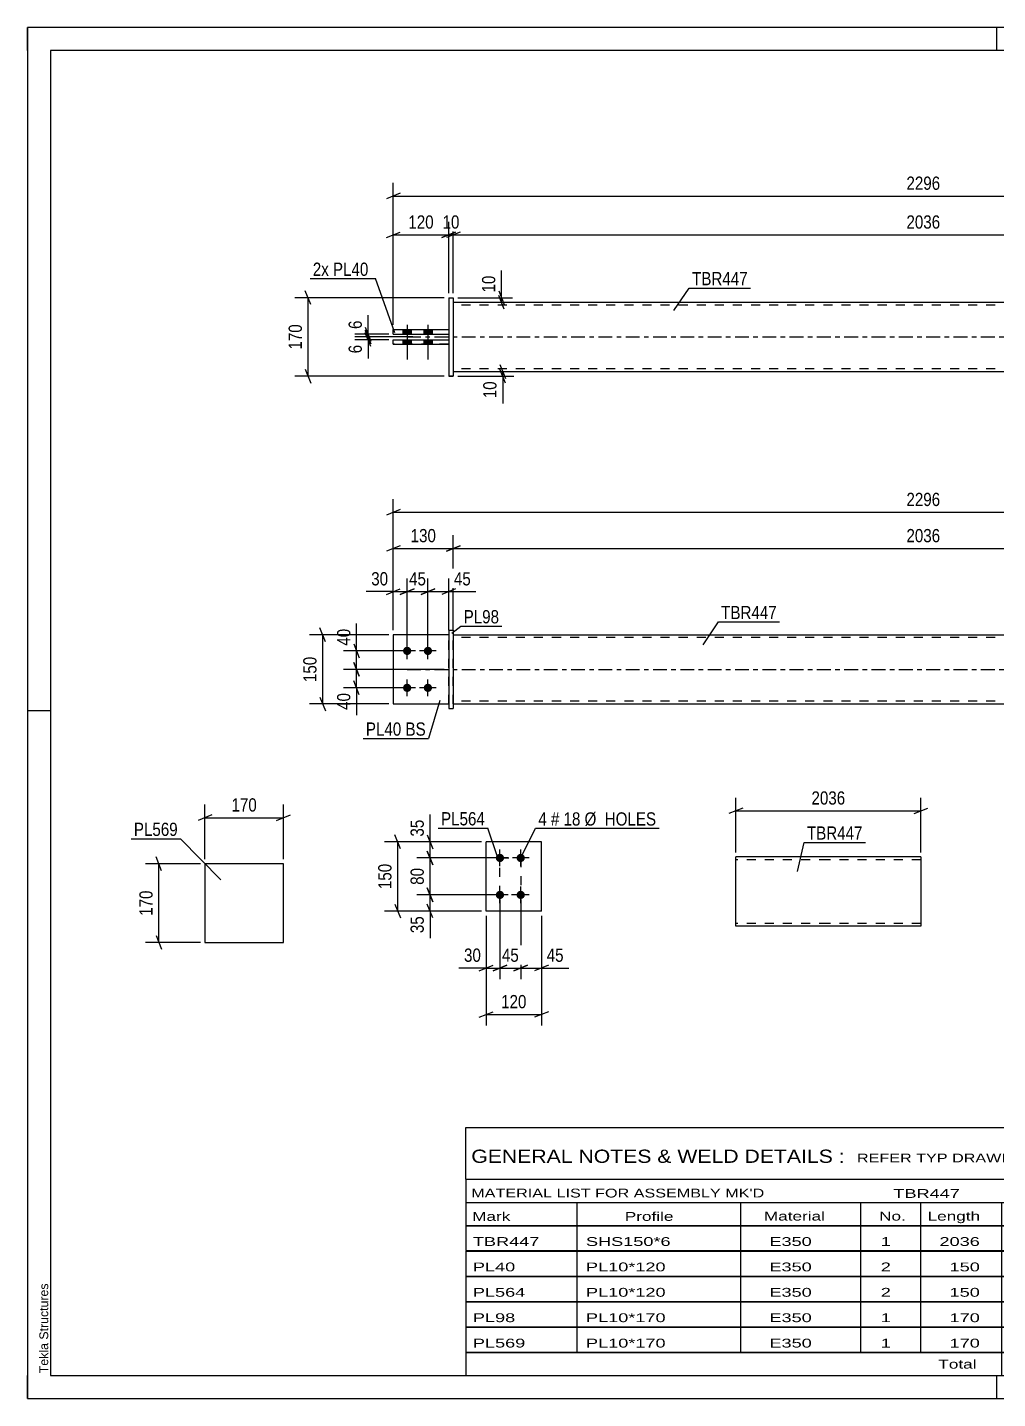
# Model space of a CAD drawing. Header units: millimetres. Extents: x 0 to 420, y 0 to 297.
# Drawn here: x 0 to 210.2, y 0 to 297 of the extents above; entities that cross this region are included whole.
import ezdxf

# ---------------------------------------------------------------- set-up
doc = ezdxf.new("R2010")
doc.units = ezdxf.units.MM
doc.linetypes.add('DXK_LINE_DOT2', pattern=[3.9198, 1.9599, -1.9599])
doc.linetypes.add('DXK_LINE_DOT3', pattern=[5.9187, 2.979, -0.9799, 0.9799, -0.9799])
doc.styles.add('Arial', font='ARIAL.TTF', dxfattribs={"height": 0.2})
doc.styles.add('Arial Narrow', font='ARIALN.TTF', dxfattribs={"height": 0.2})

# ---------------------------------------------------------------- blocks, each defined once
blk = doc.blocks.new('Unknown-580872080-1163')
at = {"color": 5, "linetype": 'Continuous'}
for p, q in [((420, 297), (0, 297)), ((0, 297), (0, 0)), ((0, 292), (0, 297)), ((210, 292), (210, 297)), ((415, 292), (5, 292)), ((5, 292), (5, 5)), ((5, 149), (0, 149)), ((0, 0), (0, 5)), ((5, 5), (415, 5)), ((210, 0), (210, 5)), ((0, 0), (420, 0))]:
    blk.add_line(p, q, dxfattribs=at)
at = {"color": 174, "linetype": 'Continuous', "style": 'Arial'}
blk.add_text('Tekla Structures', height=1.9102, rotation=90, dxfattribs=at).set_placement((4.5, 5.5))
blk = doc.blocks.new('Part-580872080-3580 - 3578')
at = {"color": 2, "linetype": 'Continuous'}
for p, q in [((111.36, 120.6), (99.36, 120.6)), ((99.36, 105.6), (99.36, 120.6)), ((111.36, 105.6), (111.36, 120.6)), ((111.36, 105.6), (99.36, 105.6))]:
    blk.add_line(p, q, dxfattribs=at)
blk = doc.blocks.new('Bolt-580872080-3581 - 3578')
at = {"linetype": 'Continuous'}
for points in [[(102.36, 116.2, -1), (102.36, 118, -1)], [(106.86, 116.2, -1), (106.86, 118, -1)], [(102.36, 108.2, -1), (102.36, 110, -1)], [(106.86, 108.2, -1), (106.86, 110, -1)]]:
    blk.add_hatch(color=1, dxfattribs=at).paths.add_polyline_path(points)
at = {"color": 1, "linetype": 'Continuous'}
for p, q in [((102.36, 115.3), (102.36, 118.9)), ((106.86, 115.3), (106.86, 118.9)), ((104.16, 117.1), (100.56, 117.1)), ((108.66, 117.1), (105.06, 117.1)), ((102.36, 107.3), (102.36, 110.9)), ((106.86, 107.3), (106.86, 110.9)), ((104.16, 109.1), (100.56, 109.1)), ((108.66, 109.1), (105.06, 109.1))]:
    blk.add_line(p, q, dxfattribs=at)
blk = doc.blocks.new('Part-580872080-1806 - 1738')
at = {"color": 2, "linetype": 'Continuous'}
for p, q in [((92.26, 165.45), (295.9, 165.45)), ((92.26, 150.45), (295.9, 150.45))]:
    blk.add_line(p, q, dxfattribs=at)
at = {"color": 7, "linetype": 'DXK_LINE_DOT2'}
for p, q in [((92.26, 150.45), (92.26, 165.45)), ((295.9, 164.85), (92.26, 164.85)), ((295.9, 165.45), (295.9, 150.45)), ((295.9, 151.05), (92.26, 151.05))]:
    blk.add_line(p, q, dxfattribs=at)
at = {"color": 7, "linetype": 'DXK_LINE_DOT3'}
blk.add_line((82.26, 157.95), (305.9, 157.95), dxfattribs=at)
blk = doc.blocks.new('Bolt-580872080-1808 - 1738')
at = {"linetype": 'Continuous'}
for points in [[(82.26, 161.05, -1), (82.26, 162.85, -1)], [(86.76, 161.05, -1), (86.76, 162.85, -1)], [(82.26, 153.05, -1), (82.26, 154.85, -1)], [(86.76, 153.05, -1), (86.76, 154.85, -1)]]:
    blk.add_hatch(color=1, dxfattribs=at).paths.add_polyline_path(points)
at = {"color": 1, "linetype": 'Continuous'}
for p, q in [((82.26, 160.15), (82.26, 163.75)), ((86.76, 160.15), (86.76, 163.75)), ((84.06, 161.95), (80.46, 161.95)), ((88.56, 161.95), (84.96, 161.95)), ((82.26, 152.15), (82.26, 155.75)), ((86.76, 152.15), (86.76, 155.75)), ((84.06, 153.95), (80.46, 153.95)), ((88.56, 153.95), (84.96, 153.95))]:
    blk.add_line(p, q, dxfattribs=at)
blk = doc.blocks.new('Part-580872080-1791 - 1738')
at = {"color": 7, "linetype": 'DXK_LINE_DOT2'}
for p, q in [((91.26, 165.45), (79.26, 165.45)), ((79.26, 165.45), (79.26, 150.45)), ((91.26, 150.45), (91.26, 165.45)), ((79.26, 150.45), (91.26, 150.45))]:
    blk.add_line(p, q, dxfattribs=at)
blk = doc.blocks.new('Part-580872080-1796 - 1738')
at = {"color": 2, "linetype": 'Continuous'}
for p, q in [((91.26, 165.45), (79.26, 165.45)), ((79.26, 165.45), (79.26, 150.45)), ((79.26, 150.45), (91.26, 150.45))]:
    blk.add_line(p, q, dxfattribs=at)
at = {"color": 7, "linetype": 'DXK_LINE_DOT2'}
blk.add_line((91.26, 150.45), (91.26, 165.45), dxfattribs=at)
blk = doc.blocks.new('Part-580872080-1801 - 1738')
at = {"color": 2, "linetype": 'Continuous'}
for p, q in [((91.26, 166.45), (92.26, 166.45)), ((91.26, 166.45), (91.26, 149.45)), ((92.26, 166.45), (92.26, 166.45)), ((92.26, 166.45), (92.26, 149.45)), ((91.26, 149.45), (92.26, 149.45))]:
    blk.add_line(p, q, dxfattribs=at)
at = {"color": 7, "linetype": 'DXK_LINE_DOT2'}
for p, q in [((91.26, 166.45), (92.26, 166.45)), ((91.26, 149.45), (92.26, 149.45))]:
    blk.add_line(p, q, dxfattribs=at)
blk = doc.blocks.new('Part-580872080-1398 - 1390')
at = {"color": 2, "linetype": 'Continuous'}
for p, q in [((91.26, 238.46), (92.26, 238.46)), ((91.26, 238.46), (91.26, 221.46)), ((92.26, 238.46), (92.26, 238.46)), ((92.26, 238.46), (92.26, 221.46)), ((92.26, 221.46), (91.26, 221.46)), ((91.26, 221.46), (91.26, 221.46))]:
    blk.add_line(p, q, dxfattribs=at)
at = {"color": 7, "linetype": 'DXK_LINE_DOT2'}
for p, q in [((91.26, 238.46), (92.26, 238.46)), ((92.26, 238.46), (92.26, 238.46)), ((91.26, 221.46), (92.26, 221.46))]:
    blk.add_line(p, q, dxfattribs=at)
blk = doc.blocks.new('Part-580872080-1424 - 1390')
at = {"color": 2, "linetype": 'Continuous'}
for p, q in [((79.26, 229.36), (91.26, 229.36)), ((79.26, 228.36), (79.26, 229.36)), ((79.26, 228.36), (91.26, 228.36)), ((79.26, 228.36), (79.26, 228.36))]:
    blk.add_line(p, q, dxfattribs=at)
at = {"color": 7, "linetype": 'DXK_LINE_DOT2'}
for p, q in [((79.26, 229.36), (91.26, 229.36)), ((91.26, 229.36), (91.26, 228.36)), ((91.26, 228.36), (79.26, 228.36))]:
    blk.add_line(p, q, dxfattribs=at)
blk = doc.blocks.new('Part-580872080-1429 - 1390')
at = {"color": 2, "linetype": 'Continuous'}
for p, q in [((79.26, 231.56), (91.26, 231.56)), ((79.26, 230.56), (79.26, 231.56)), ((79.26, 230.56), (91.26, 230.56)), ((79.26, 230.56), (79.26, 230.56))]:
    blk.add_line(p, q, dxfattribs=at)
at = {"color": 7, "linetype": 'DXK_LINE_DOT2'}
for p, q in [((79.26, 231.56), (91.26, 231.56)), ((79.26, 231.56), (79.26, 231.56)), ((79.26, 230.56), (91.26, 230.56)), ((91.26, 231.56), (91.26, 230.56))]:
    blk.add_line(p, q, dxfattribs=at)
blk = doc.blocks.new('Part-580872080-1450 - 1390')
at = {"color": 2, "linetype": 'Continuous'}
for p, q in [((92.26, 237.46), (295.9, 237.46)), ((92.26, 222.46), (295.9, 222.46))]:
    blk.add_line(p, q, dxfattribs=at)
at = {"color": 7, "linetype": 'DXK_LINE_DOT2'}
for p, q in [((92.26, 237.46), (92.26, 222.46)), ((295.9, 236.86), (92.26, 236.86)), ((295.9, 237.46), (295.9, 222.46)), ((295.9, 223.06), (92.26, 223.06))]:
    blk.add_line(p, q, dxfattribs=at)
at = {"color": 7, "linetype": 'DXK_LINE_DOT3'}
blk.add_line((82.26, 229.96), (305.9, 229.96), dxfattribs=at)
blk = doc.blocks.new('Bolt-580872080-1452 - 1390')
at = {"linetype": 'Continuous'}
for points in [[(81.36, 230.56), (83.16, 230.56), (83.16, 231.56), (81.36, 231.56)], [(81.36, 230.56), (83.16, 230.56), (83.16, 231.56), (81.36, 231.56)], [(81.36, 228.36), (83.16, 228.36), (83.16, 229.36), (81.36, 229.36)], [(81.36, 228.36), (83.16, 228.36), (83.16, 229.36), (81.36, 229.36)], [(85.86, 230.56), (87.66, 230.56), (87.66, 231.56), (85.86, 231.56)], [(85.86, 230.56), (87.66, 230.56), (87.66, 231.56), (85.86, 231.56)], [(85.86, 228.36), (87.66, 228.36), (87.66, 229.36), (85.86, 229.36)], [(85.86, 228.36), (87.66, 228.36), (87.66, 229.36), (85.86, 229.36)]]:
    blk.add_hatch(color=1, dxfattribs=at).paths.add_polyline_path(points)
at = {"color": 1, "linetype": 'Continuous'}
for p, q in [((82.26, 232.56), (82.26, 225.06)), ((82.26, 232.56), (82.26, 225.06)), ((86.76, 232.56), (86.76, 225.06)), ((86.76, 232.56), (86.76, 225.06)), ((81.36, 231.56), (81.36, 230.56)), ((81.36, 231.56), (81.36, 230.56)), ((81.36, 229.36), (81.36, 228.36)), ((81.36, 229.36), (81.36, 228.36)), ((83.16, 231.56), (83.16, 230.56)), ((83.16, 231.56), (83.16, 230.56)), ((83.16, 229.36), (83.16, 228.36)), ((83.16, 229.36), (83.16, 228.36)), ((85.86, 231.56), (85.86, 230.56)), ((85.86, 231.56), (85.86, 230.56)), ((85.86, 229.36), (85.86, 228.36)), ((85.86, 229.36), (85.86, 228.36)), ((87.66, 231.56), (87.66, 230.56)), ((87.66, 231.56), (87.66, 230.56)), ((87.66, 229.36), (87.66, 228.36)), ((87.66, 229.36), (87.66, 228.36))]:
    blk.add_line(p, q, dxfattribs=at)
blk = doc.blocks.new('Part-580872080-2320 - 2313')
at = {"color": 2, "linetype": 'Continuous'}
for p, q in [((173.46, 117.31), (153.46, 117.31)), ((153.46, 102.4), (153.46, 117.31)), ((193.56, 117.31), (173.56, 117.31)), ((193.56, 117.31), (193.56, 117.22)), ((193.56, 117.22), (193.56, 116.11)), ((193.56, 116.11), (193.56, 102.31)), ((153.46, 102.31), (153.46, 102.4)), ((173.46, 102.31), (153.46, 102.31)), ((193.56, 102.31), (173.56, 102.31))]:
    blk.add_line(p, q, dxfattribs=at)
at = {"color": 7, "linetype": 'DXK_LINE_DOT2'}
for p, q in [((173.46, 116.71), (153.46, 116.71)), ((193.56, 116.71), (173.56, 116.71)), ((193.56, 116.96), (193.56, 116.11)), ((153.46, 102.91), (153.46, 102.96)), ((173.46, 102.91), (153.46, 102.91)), ((153.46, 102.31), (153.46, 102.31)), ((193.56, 102.91), (173.56, 102.91)), ((193.56, 102.96), (193.56, 103.05)), ((193.56, 102.91), (193.56, 102.96)), ((193.56, 102.91), (193.56, 102.96))]:
    blk.add_line(p, q, dxfattribs=at)
blk = doc.blocks.new('Part-580872080-3714 - 3713')
at = {"color": 2, "linetype": 'Continuous'}
for p, q in [((55.46, 115.81), (38.46, 115.81)), ((38.46, 115.81), (38.46, 98.81)), ((55.46, 98.81), (55.46, 115.81)), ((38.46, 98.81), (55.46, 98.81))]:
    blk.add_line(p, q, dxfattribs=at)
blk = doc.blocks.new('Rectangle-580872080-4226 - 3578')
at = {"color": 1, "linetype": 'DXK_LINE_DOT2'}
blk.add_lwpolyline([(102.36, 117.1), (106.86, 117.1), (106.86, 109.1), (102.36, 109.1), (102.36, 117.1)], close=True, dxfattribs=at)
blk = doc.blocks.new('StraightDimension-580872080-3585 - 3578')
at = {"color": 7, "linetype": 'Continuous'}
for p, q in [((86.61, 110.6), (87.81, 107.6)), ((101.36, 109.1), (84.36, 109.1)), ((87.81, 104.1), (86.61, 107.1)), ((87.21, 105.6), (87.21, 109.1)), ((98.36, 105.6), (84.36, 105.6))]:
    blk.add_line(p, q, dxfattribs=at)
at = {"color": 0}
blk.add_wipeout([(86.46, 105.08), (82.26, 105.08), (82.26, 100.22), (86.46, 100.22)], dxfattribs=at)
at = {"color": 7, "linetype": 'Continuous'}
blk.add_line((87.21, 105.6), (87.21, 99.7), dxfattribs=at)
blk.add_line((87.21, 105.6), (87.21, 99.7), dxfattribs=at)
at = {"color": 3, "style": 'Arial Narrow'}
blk.add_text('35', height=2.863, rotation=90.0002, dxfattribs=at).set_placement((85.86, 100.82))
blk = doc.blocks.new('StraightDimension-580872080-3583 - 3578')
at = {"color": 7, "linetype": 'Continuous'}
for p, q in [((86.61, 122.1), (87.81, 119.1)), ((98.36, 120.6), (84.36, 120.6)), ((87.21, 117.1), (87.21, 120.6)), ((101.36, 117.1), (84.36, 117.1)), ((87.81, 115.6), (86.61, 118.6))]:
    blk.add_line(p, q, dxfattribs=at)
at = {"color": 0}
blk.add_wipeout([(86.46, 125.99), (82.26, 125.99), (82.26, 121.13), (86.46, 121.13)], dxfattribs=at)
at = {"color": 7, "linetype": 'Continuous'}
blk.add_line((87.21, 120.6), (87.21, 126.51), dxfattribs=at)
blk.add_line((87.21, 120.6), (87.21, 126.51), dxfattribs=at)
at = {"color": 3, "style": 'Arial Narrow'}
blk.add_text('35', height=2.863, rotation=90.0002, dxfattribs=at).set_placement((85.86, 121.73))
blk = doc.blocks.new('StraightDimension-580872080-3584 - 3578')
at = {"color": 7, "linetype": 'Continuous'}
for p, q in [((101.36, 117.1), (84.36, 117.1)), ((86.61, 118.6), (87.81, 115.6)), ((87.21, 109.1), (87.21, 117.1)), ((87.81, 107.6), (86.61, 110.6)), ((101.36, 109.1), (84.36, 109.1))]:
    blk.add_line(p, q, dxfattribs=at)
at = {"color": 0}
blk.add_wipeout([(86.46, 115.53), (82.26, 115.53), (82.26, 110.68), (86.46, 110.68)], dxfattribs=at)
at = {"color": 3, "style": 'Arial Narrow'}
blk.add_text('80', height=2.863, rotation=90.0002, dxfattribs=at).set_placement((85.86, 111.28))
blk = doc.blocks.new('StraightDimension-580872080-3595 - 3578')
at = {"color": 7, "linetype": 'Continuous'}
for p, q in [((80.81, 119.1), (79.61, 122.1)), ((98.36, 120.6), (77.36, 120.6)), ((80.21, 105.6), (80.21, 120.6)), ((79.61, 107.1), (80.81, 104.1)), ((98.36, 105.6), (77.36, 105.6))]:
    blk.add_line(p, q, dxfattribs=at)
at = {"color": 0}
blk.add_wipeout([(79.46, 116.45), (75.26, 116.45), (75.26, 109.76), (79.46, 109.76)], dxfattribs=at)
at = {"color": 3, "style": 'Arial Narrow'}
blk.add_text('150', height=2.863, rotation=90.0002, dxfattribs=at).set_placement((78.86, 110.36))
blk = doc.blocks.new('StraightDimension-580872080-3599 - 3578')
at = {"color": 7, "linetype": 'Continuous'}
for p, q in [((106.86, 108.1), (106.86, 90.86)), ((111.36, 104.6), (111.36, 90.86)), ((105.36, 92.66), (108.36, 93.86)), ((106.86, 93.26), (111.36, 93.26)), ((112.86, 93.86), (109.86, 92.66))]:
    blk.add_line(p, q, dxfattribs=at)
at = {"color": 0}
blk.add_wipeout([(116.74, 94.01), (116.74, 98.21), (111.89, 98.21), (111.89, 94.01)], dxfattribs=at)
at = {"color": 7, "linetype": 'Continuous'}
blk.add_line((111.36, 93.26), (117.27, 93.26), dxfattribs=at)
blk.add_line((111.36, 93.26), (117.27, 93.26), dxfattribs=at)
at = {"color": 3, "style": 'Arial Narrow'}
blk.add_text('45', height=2.863, dxfattribs=at).set_placement((112.49, 94.61))
blk = doc.blocks.new('StraightDimension-580872080-3600 - 3578')
at = {"color": 7, "linetype": 'Continuous'}
for p, q in [((102.36, 108.1), (102.36, 90.86)), ((106.86, 108.1), (106.86, 90.86)), ((100.86, 92.66), (103.86, 93.86)), ((102.36, 93.26), (106.86, 93.26)), ((108.36, 93.86), (105.36, 92.66))]:
    blk.add_line(p, q, dxfattribs=at)
at = {"color": 0}
blk.add_wipeout([(107.04, 94.01), (107.04, 98.21), (102.19, 98.21), (102.19, 94.01)], dxfattribs=at)
at = {"color": 3, "style": 'Arial Narrow'}
blk.add_text('45', height=2.863, dxfattribs=at).set_placement((102.79, 94.61))
blk = doc.blocks.new('StraightDimension-580872080-3601 - 3578')
at = {"color": 7, "linetype": 'Continuous'}
for p, q in [((102.36, 108.1), (102.36, 90.86)), ((99.36, 104.6), (99.36, 90.86)), ((97.86, 92.66), (100.86, 93.86)), ((99.36, 93.26), (102.36, 93.26)), ((103.86, 93.86), (100.86, 92.66))]:
    blk.add_line(p, q, dxfattribs=at)
at = {"color": 0}
blk.add_wipeout([(98.84, 94.01), (98.84, 98.21), (93.98, 98.21), (93.98, 94.01)], dxfattribs=at)
at = {"color": 7, "linetype": 'Continuous'}
blk.add_line((99.36, 93.26), (93.46, 93.26), dxfattribs=at)
blk.add_line((99.36, 93.26), (93.46, 93.26), dxfattribs=at)
at = {"color": 3, "style": 'Arial Narrow'}
blk.add_text('30', height=2.863, dxfattribs=at).set_placement((94.58, 94.61))
blk = doc.blocks.new('StraightDimension-580872080-3611 - 3578')
at = {"color": 7, "linetype": 'Continuous'}
for p, q in [((99.36, 104.6), (99.36, 80.8)), ((111.36, 104.6), (111.36, 80.8)), ((97.86, 82.6), (100.86, 83.8)), ((99.36, 83.2), (111.36, 83.2)), ((112.86, 83.8), (109.86, 82.6))]:
    blk.add_line(p, q, dxfattribs=at)
at = {"color": 0}
blk.add_wipeout([(108.71, 83.95), (108.71, 88.15), (102.02, 88.15), (102.02, 83.95)], dxfattribs=at)
at = {"color": 3, "style": 'Arial Narrow'}
blk.add_text('120', height=2.863, dxfattribs=at).set_placement((102.62, 84.55))
blk = doc.blocks.new('StraightDimension-580872080-2000 - 1738')
at = {"color": 7, "linetype": 'Continuous'}
for p, q in [((70.7, 163.45), (71.9, 160.45)), ((81.26, 161.95), (68.45, 161.95)), ((71.3, 157.95), (71.3, 161.95)), ((90.26, 157.95), (68.45, 157.95)), ((71.9, 156.45), (70.7, 159.45))]:
    blk.add_line(p, q, dxfattribs=at)
at = {"color": 0}
blk.add_wipeout([(70.55, 167.34), (66.35, 167.34), (66.35, 162.48), (70.55, 162.48)], dxfattribs=at)
at = {"color": 7, "linetype": 'Continuous'}
blk.add_line((71.3, 161.95), (71.3, 167.86), dxfattribs=at)
blk.add_line((71.3, 161.95), (71.3, 167.86), dxfattribs=at)
at = {"color": 3, "style": 'Arial Narrow'}
blk.add_text('40', height=2.863, rotation=90.0002, dxfattribs=at).set_placement((69.95, 163.08))
blk = doc.blocks.new('StraightDimension-580872080-4137 - 1738')
at = {"color": 7, "linetype": 'Continuous'}
for p, q in [((80.76, 184.74), (77.76, 183.54)), ((79.26, 166.45), (79.26, 186.99)), ((79.26, 184.14), (92.26, 184.14)), ((90.76, 183.54), (93.76, 184.74)), ((92.26, 166.45), (92.26, 186.99))]:
    blk.add_line(p, q, dxfattribs=at)
at = {"color": 0}
blk.add_wipeout([(89.1, 184.89), (89.1, 189.09), (82.42, 189.09), (82.42, 184.89)], dxfattribs=at)
at = {"color": 3, "style": 'Arial Narrow'}
blk.add_text('130', height=2.863, dxfattribs=at).set_placement((83.02, 185.49))
blk = doc.blocks.new('StraightDimension-580872080-1961 - 1738')
at = {"color": 7, "linetype": 'Continuous'}
for p, q in [((80.76, 174.19), (83.76, 175.39)), ((82.26, 162.95), (82.26, 177.64)), ((88.26, 175.39), (85.26, 174.19)), ((86.76, 162.95), (86.76, 177.64)), ((82.26, 174.79), (86.76, 174.79))]:
    blk.add_line(p, q, dxfattribs=at)
at = {"color": 0}
blk.add_wipeout([(86.94, 175.54), (86.94, 179.74), (82.08, 179.74), (82.08, 175.54)], dxfattribs=at)
at = {"color": 3, "style": 'Arial Narrow'}
blk.add_text('45', height=2.863, dxfattribs=at).set_placement((82.68, 176.14))
blk = doc.blocks.new('StraightDimension-580872080-4136 - 1738')
at = {"color": 7, "linetype": 'Continuous'}
for p, q in [((93.76, 184.74), (90.76, 183.54)), ((92.26, 166.45), (92.26, 186.99)), ((92.26, 184.14), (295.9, 184.14)), ((294.4, 183.54), (297.4, 184.74)), ((295.9, 166.45), (295.9, 186.99))]:
    blk.add_line(p, q, dxfattribs=at)
at = {"color": 0}
blk.add_wipeout([(198.34, 184.89), (198.34, 189.09), (189.82, 189.09), (189.82, 184.89)], dxfattribs=at)
at = {"color": 3, "style": 'Arial Narrow'}
blk.add_text('2036', height=2.863, dxfattribs=at).set_placement((190.42, 185.49))
blk = doc.blocks.new('StraightDimension-580872080-1856 - 1738')
at = {"color": 7, "linetype": 'Continuous'}
for p, q in [((79.26, 166.45), (79.26, 194.83)), ((308.9, 166.45), (308.9, 194.83)), ((80.76, 192.58), (77.76, 191.38)), ((79.26, 191.98), (308.9, 191.98)), ((307.4, 191.38), (310.4, 192.58))]:
    blk.add_line(p, q, dxfattribs=at)
at = {"color": 0}
blk.add_wipeout([(198.34, 192.73), (198.34, 196.93), (189.82, 196.93), (189.82, 192.73)], dxfattribs=at)
at = {"color": 3, "style": 'Arial Narrow'}
blk.add_text('2296', height=2.863, dxfattribs=at).set_placement((190.42, 193.33))
blk = doc.blocks.new('StraightDimension-580872080-1945 - 1738')
at = {"color": 7, "linetype": 'Continuous'}
for p, q in [((77.76, 174.19), (80.76, 175.39)), ((79.26, 166.45), (79.26, 177.64)), ((83.76, 175.39), (80.76, 174.19)), ((82.26, 162.95), (82.26, 177.64)), ((79.26, 174.79), (82.26, 174.79))]:
    blk.add_line(p, q, dxfattribs=at)
at = {"color": 0}
blk.add_wipeout([(78.74, 175.54), (78.74, 179.74), (73.88, 179.74), (73.88, 175.54)], dxfattribs=at)
at = {"color": 7, "linetype": 'Continuous'}
blk.add_line((79.26, 174.79), (73.36, 174.79), dxfattribs=at)
blk.add_line((79.26, 174.79), (73.36, 174.79), dxfattribs=at)
at = {"color": 3, "style": 'Arial Narrow'}
blk.add_text('30', height=2.863, dxfattribs=at).set_placement((74.48, 176.14))
blk = doc.blocks.new('StraightDimension-580872080-1974 - 1738')
at = {"color": 7, "linetype": 'Continuous'}
for p, q in [((85.26, 174.19), (88.26, 175.39)), ((86.76, 162.95), (86.76, 177.64)), ((92.76, 175.39), (89.76, 174.19)), ((91.26, 166.45), (91.26, 177.64)), ((86.76, 174.79), (91.26, 174.79))]:
    blk.add_line(p, q, dxfattribs=at)
at = {"color": 0}
blk.add_wipeout([(96.64, 175.54), (96.64, 179.74), (91.79, 179.74), (91.79, 175.54)], dxfattribs=at)
at = {"color": 7, "linetype": 'Continuous'}
blk.add_line((91.26, 174.79), (97.17, 174.79), dxfattribs=at)
blk.add_line((91.26, 174.79), (97.17, 174.79), dxfattribs=at)
at = {"color": 3, "style": 'Arial Narrow'}
blk.add_text('45', height=2.863, dxfattribs=at).set_placement((92.39, 176.14))
blk = doc.blocks.new('StraightDimension-580872080-1991 - 1738')
at = {"color": 7, "linetype": 'Continuous'}
for p, q in [((90.26, 157.95), (68.45, 157.95)), ((70.7, 159.45), (71.9, 156.45)), ((71.3, 153.95), (71.3, 157.95)), ((71.9, 152.45), (70.7, 155.45)), ((81.26, 153.95), (68.45, 153.95))]:
    blk.add_line(p, q, dxfattribs=at)
at = {"color": 0}
blk.add_wipeout([(70.55, 153.43), (66.35, 153.43), (66.35, 148.57), (70.55, 148.57)], dxfattribs=at)
at = {"color": 7, "linetype": 'Continuous'}
blk.add_line((71.3, 153.95), (71.3, 148.05), dxfattribs=at)
blk.add_line((71.3, 153.95), (71.3, 148.05), dxfattribs=at)
at = {"color": 3, "style": 'Arial Narrow'}
blk.add_text('40', height=2.863, rotation=90.0002, dxfattribs=at).set_placement((69.95, 149.17))
blk = doc.blocks.new('StraightDimension-580872080-2010 - 1738')
at = {"color": 7, "linetype": 'Continuous'}
for p, q in [((64.57, 163.95), (63.37, 166.95)), ((78.26, 165.45), (61.12, 165.45)), ((63.97, 150.45), (63.97, 165.45)), ((63.37, 151.95), (64.57, 148.95)), ((78.26, 150.45), (61.12, 150.45))]:
    blk.add_line(p, q, dxfattribs=at)
at = {"color": 0}
blk.add_wipeout([(63.22, 161.3), (59.02, 161.3), (59.02, 154.61), (63.22, 154.61)], dxfattribs=at)
at = {"color": 3, "style": 'Arial Narrow'}
blk.add_text('150', height=2.863, rotation=90.0002, dxfattribs=at).set_placement((62.62, 155.21))
blk = doc.blocks.new('StraightDimension-580872080-1691 - 1390')
at = {"color": 7, "linetype": 'Continuous'}
for p, q in [((83.51, 229.96), (70.94, 229.96)), ((78.26, 229.36), (70.94, 229.36)), ((73.19, 231.46), (74.39, 228.46)), ((74.39, 227.86), (73.19, 230.86)), ((73.79, 229.36), (73.79, 229.96))]:
    blk.add_line(p, q, dxfattribs=at)
at = {"color": 0}
blk.add_wipeout([(73.04, 228.83), (68.84, 228.83), (68.84, 225.81), (73.04, 225.81)], dxfattribs=at)
at = {"color": 7, "linetype": 'Continuous'}
blk.add_line((73.79, 229.36), (73.79, 225.28), dxfattribs=at)
blk.add_line((73.79, 229.36), (73.79, 225.28), dxfattribs=at)
at = {"color": 3, "style": 'Arial Narrow'}
blk.add_text('6', height=2.86, rotation=90.0002, dxfattribs=at).set_placement((72.44, 226.41))
blk = doc.blocks.new('StraightDimension-580872080-1629 - 1390')
at = {"color": 7, "linetype": 'Continuous'}
for p, q in [((102.36, 223.96), (103.56, 220.96)), ((103.56, 219.96), (102.36, 222.96)), ((93.26, 222.46), (105.36, 222.46)), ((93.26, 221.46), (105.36, 221.46)), ((102.96, 221.46), (102.96, 222.46))]:
    blk.add_line(p, q, dxfattribs=at)
at = {"color": 0}
blk.add_wipeout([(102.21, 220.93), (98.01, 220.93), (98.01, 216.08), (102.21, 216.08)], dxfattribs=at)
at = {"color": 7, "linetype": 'Continuous'}
blk.add_line((102.96, 221.46), (102.96, 215.55), dxfattribs=at)
blk.add_line((102.96, 221.46), (102.96, 215.55), dxfattribs=at)
at = {"color": 3, "style": 'Arial Narrow'}
blk.add_text('10', height=2.863, rotation=90.0002, dxfattribs=at).set_placement((101.61, 216.68))
blk = doc.blocks.new('StraightDimension-580872080-1567 - 1390')
at = {"color": 7, "linetype": 'Continuous'}
for p, q in [((79.26, 232.56), (79.26, 263.33)), ((308.9, 232.56), (308.9, 263.33)), ((80.76, 261.08), (77.76, 259.88)), ((79.26, 260.48), (308.9, 260.48)), ((307.4, 259.88), (310.4, 261.08))]:
    blk.add_line(p, q, dxfattribs=at)
at = {"color": 0}
blk.add_wipeout([(198.34, 261.23), (198.34, 265.43), (189.82, 265.43), (189.82, 261.23)], dxfattribs=at)
at = {"color": 3, "style": 'Arial Narrow'}
blk.add_text('2296', height=2.863, dxfattribs=at).set_placement((190.42, 261.83))
blk = doc.blocks.new('StraightDimension-580872080-1639 - 1390')
at = {"color": 7, "linetype": 'Continuous'}
for p, q in [((93.26, 238.46), (105.09, 238.46)), ((102.09, 239.96), (103.29, 236.96)), ((103.29, 235.96), (102.09, 238.96)), ((102.69, 237.46), (102.69, 238.46)), ((93.26, 237.46), (105.09, 237.46))]:
    blk.add_line(p, q, dxfattribs=at)
at = {"color": 0}
blk.add_wipeout([(101.94, 243.84), (97.74, 243.84), (97.74, 238.98), (101.94, 238.98)], dxfattribs=at)
at = {"color": 7, "linetype": 'Continuous'}
blk.add_line((102.69, 238.46), (102.69, 244.36), dxfattribs=at)
blk.add_line((102.69, 238.46), (102.69, 244.36), dxfattribs=at)
at = {"color": 3, "style": 'Arial Narrow'}
blk.add_text('10', height=2.863, rotation=90.0002, dxfattribs=at).set_placement((101.34, 239.58))
blk = doc.blocks.new('StraightDimension-580872080-1670 - 1390')
at = {"color": 7, "linetype": 'Continuous'}
for p, q in [((90.26, 238.46), (57.95, 238.46)), ((61.4, 236.96), (60.2, 239.96)), ((60.8, 221.46), (60.8, 238.46)), ((60.2, 222.96), (61.4, 219.96)), ((90.26, 221.46), (57.95, 221.46))]:
    blk.add_line(p, q, dxfattribs=at)
at = {"color": 0}
blk.add_wipeout([(60.05, 233.3), (55.85, 233.3), (55.85, 226.62), (60.05, 226.62)], dxfattribs=at)
at = {"color": 3, "style": 'Arial Narrow'}
blk.add_text('170', height=2.863, rotation=90.0002, dxfattribs=at).set_placement((59.45, 227.22))
blk = doc.blocks.new('StraightDimension-580872080-1681 - 1390')
at = {"color": 7, "linetype": 'Continuous'}
for p, q in [((73.19, 232.06), (74.39, 229.06)), ((78.26, 230.56), (70.94, 230.56)), ((83.51, 229.96), (70.94, 229.96)), ((74.39, 228.46), (73.19, 231.46)), ((73.79, 229.96), (73.79, 230.56))]:
    blk.add_line(p, q, dxfattribs=at)
at = {"color": 0}
blk.add_wipeout([(73.04, 234.11), (68.84, 234.11), (68.84, 231.08), (73.04, 231.08)], dxfattribs=at)
at = {"color": 7, "linetype": 'Continuous'}
blk.add_line((73.79, 230.56), (73.79, 234.64), dxfattribs=at)
blk.add_line((73.79, 230.56), (73.79, 234.64), dxfattribs=at)
at = {"color": 3, "style": 'Arial Narrow'}
blk.add_text('6', height=2.86, rotation=90.0002, dxfattribs=at).set_placement((72.44, 231.68))
blk = doc.blocks.new('StraightDimension-580872080-3829 - 1390')
at = {"color": 7, "linetype": 'Continuous'}
for p, q in [((93.76, 252.67), (90.76, 251.47)), ((92.26, 239.46), (92.26, 254.92)), ((294.4, 251.47), (297.4, 252.67)), ((295.9, 239.46), (295.9, 254.92)), ((92.26, 252.07), (295.9, 252.07))]:
    blk.add_line(p, q, dxfattribs=at)
at = {"color": 0}
blk.add_wipeout([(198.34, 252.82), (198.34, 257.02), (189.82, 257.02), (189.82, 252.82)], dxfattribs=at)
at = {"color": 3, "style": 'Arial Narrow'}
blk.add_text('2036', height=2.863, dxfattribs=at).set_placement((190.42, 253.42))
blk = doc.blocks.new('StraightDimension-580872080-3830 - 1390')
at = {"color": 7, "linetype": 'Continuous'}
for p, q in [((89.76, 251.47), (92.76, 252.67)), ((93.76, 252.67), (90.76, 251.47)), ((91.26, 239.46), (91.26, 254.92)), ((92.26, 239.46), (92.26, 254.92)), ((91.26, 252.07), (92.26, 252.07))]:
    blk.add_line(p, q, dxfattribs=at)
at = {"color": 0}
blk.add_wipeout([(94.19, 252.82), (94.19, 257.02), (89.33, 257.02), (89.33, 252.82)], dxfattribs=at)
at = {"color": 3, "style": 'Arial Narrow'}
blk.add_text('10', height=2.863, dxfattribs=at).set_placement((89.93, 253.42))
blk = doc.blocks.new('StraightDimension-580872080-3831 - 1390')
at = {"color": 7, "linetype": 'Continuous'}
for p, q in [((77.76, 251.47), (80.76, 252.67)), ((79.26, 232.56), (79.26, 254.92)), ((92.76, 252.67), (89.76, 251.47)), ((91.26, 239.46), (91.26, 254.92)), ((79.26, 252.07), (91.26, 252.07))]:
    blk.add_line(p, q, dxfattribs=at)
at = {"color": 0}
blk.add_wipeout([(88.6, 252.82), (88.6, 257.02), (81.92, 257.02), (81.92, 252.82)], dxfattribs=at)
at = {"color": 3, "style": 'Arial Narrow'}
blk.add_text('120', height=2.863, dxfattribs=at).set_placement((82.52, 253.42))
blk = doc.blocks.new('StraightDimension-580872080-4181 - 2313')
at = {"color": 7, "linetype": 'Continuous'}
for p, q in [((154.96, 127.91), (151.96, 126.71)), ((153.46, 118.31), (153.46, 130.16)), ((192.06, 126.71), (195.06, 127.91)), ((193.56, 118.31), (193.56, 130.16)), ((153.46, 127.31), (193.56, 127.31))]:
    blk.add_line(p, q, dxfattribs=at)
at = {"color": 0}
blk.add_wipeout([(177.76, 128.06), (177.76, 132.26), (169.25, 132.26), (169.25, 128.06)], dxfattribs=at)
at = {"color": 3, "style": 'Arial Narrow'}
blk.add_text('2036', height=2.863, dxfattribs=at).set_placement((169.85, 128.66))
blk = doc.blocks.new('StraightDimension-580872080-3716 - 3713')
at = {"color": 7, "linetype": 'Continuous'}
for p, q in [((38.46, 116.81), (38.46, 128.66)), ((55.46, 116.81), (55.46, 128.66)), ((39.96, 126.41), (36.96, 125.21)), ((38.46, 125.81), (55.46, 125.81)), ((53.96, 125.21), (56.96, 126.41))]:
    blk.add_line(p, q, dxfattribs=at)
at = {"color": 0}
blk.add_wipeout([(50.3, 126.56), (50.3, 130.76), (43.61, 130.76), (43.61, 126.56)], dxfattribs=at)
at = {"color": 3, "style": 'Arial Narrow'}
blk.add_text('170', height=2.863, dxfattribs=at).set_placement((44.21, 127.16))
blk = doc.blocks.new('StraightDimension-580872080-3720 - 3713')
at = {"color": 7, "linetype": 'Continuous'}
for p, q in [((29.06, 114.31), (27.86, 117.31)), ((37.46, 115.81), (25.61, 115.81)), ((28.46, 98.81), (28.46, 115.81)), ((37.46, 98.81), (25.61, 98.81)), ((27.86, 100.31), (29.06, 97.31))]:
    blk.add_line(p, q, dxfattribs=at)
at = {"color": 0}
blk.add_wipeout([(27.71, 110.66), (23.51, 110.66), (23.51, 103.97), (27.71, 103.97)], dxfattribs=at)
at = {"color": 3, "style": 'Arial Narrow'}
blk.add_text('170', height=2.863, rotation=90.0002, dxfattribs=at).set_placement((27.11, 104.57))
blk = doc.blocks.new('Unknown-580872080-4518')
at = {"color": 7, "linetype": 'Continuous'}
for p, q in [((95, 58.75), (255, 58.75)), ((95, 47.5), (95, 58.75)), ((255, 58.75), (255, 47.5)), ((95, 47.5), (255, 47.5)), ((95, 47.5), (95, 42.5)), ((255, 47.5), (255, 42.5)), ((95, 42.5), (255, 42.5)), ((95, 42.5), (95, 37.5)), ((119, 42.5), (119, 37.5)), ((154.5, 42.5), (154.5, 37.5)), ((180.5, 42.5), (180.5, 37.5)), ((193.5, 42.5), (193.5, 37.5)), ((211, 42.5), (211, 37.5)), ((233, 42.5), (233, 37.5)), ((255, 42.5), (255, 37.5)), ((95, 37.5), (255, 37.5)), ((95, 37.45), (95, 32.05)), ((95, 37.45), (255, 37.45)), ((119, 37.5), (119, 32)), ((154.5, 37.5), (154.5, 32)), ((180.5, 37.5), (180.5, 32)), ((193.5, 37.5), (193.5, 32)), ((211, 37.5), (211, 32)), ((233, 37.5), (233, 32)), ((255, 37.45), (255, 32.05)), ((95, 32.05), (255, 32.05)), ((95, 31.95), (95, 26.55)), ((95, 31.95), (255, 31.95)), ((119, 32), (119, 26.5)), ((154.5, 32), (154.5, 26.5)), ((180.5, 32), (180.5, 26.5)), ((193.5, 32), (193.5, 26.5)), ((211, 32), (211, 26.5)), ((233, 32), (233, 26.5)), ((255, 31.95), (255, 26.55)), ((95, 26.55), (255, 26.55)), ((95, 26.45), (95, 21.05)), ((95, 26.45), (255, 26.45)), ((119, 26.5), (119, 21)), ((154.5, 26.5), (154.5, 21)), ((180.5, 26.5), (180.5, 21)), ((193.5, 26.5), (193.5, 21)), ((211, 26.5), (211, 21)), ((233, 26.5), (233, 21)), ((255, 26.45), (255, 21.05)), ((95, 21.05), (255, 21.05)), ((95, 20.95), (95, 15.55)), ((95, 20.95), (255, 20.95)), ((119, 21), (119, 15.5)), ((154.5, 21), (154.5, 15.5)), ((180.5, 21), (180.5, 15.5)), ((193.5, 21), (193.5, 15.5)), ((211, 21), (211, 15.5)), ((233, 21), (233, 15.5)), ((255, 20.95), (255, 15.55)), ((95, 15.55), (255, 15.55)), ((95, 15.45), (95, 10.05)), ((95, 15.45), (255, 15.45)), ((119, 15.5), (119, 10)), ((154.5, 15.5), (154.5, 10)), ((180.5, 15.5), (180.5, 10)), ((193.5, 15.5), (193.5, 10)), ((211, 15.5), (211, 10)), ((233, 15.5), (233, 10)), ((255, 15.45), (255, 10.05)), ((95, 10.05), (255, 10.05)), ((95, 10), (255, 10)), ((95, 10), (95, 5)), ((211, 10), (211, 5)), ((233, 10), (233, 5)), ((255, 10), (255, 5)), ((95, 5), (255, 5))]:
    blk.add_line(p, q, dxfattribs=at)
at = {"color": 7, "style": 'Arial Narrow'}
for s, height, width, p in [('GENERAL NOTES & WELD DETAILS :', 2.8633, 1.4, (96.15, 51.06)), ('REFER TYP DRAWING TYP-01', 1.9089, 1.6, (179.7, 51.16)), ("MATERIAL LIST FOR ASSEMBLY MK'D", 1.9089, 1.6, (96.15, 43.56)), ('TBR447', 1.909, 1.794707, (187.59, 43.47)), ('1', 1.91, 1.794707, (217.08, 43.56)), ('No. Required', 1.9089, 1.6, (226.41, 43.56)), ('Mark', 1.909, 1.7, (96.34, 38.5)), ('Profile', 1.909, 1.7, (129.41, 38.5)), ('Material', 1.909, 1.7, (159.54, 38.56)), ('No.', 1.909, 1.7, (184.5, 38.56)), ('Length', 1.909, 1.7, (195, 38.56)), ('Area', 1.909, 1.7, (217.5, 38.56)), ('Weight', 1.909, 1.7, (237, 38.56))]:
    blk.add_text(s, height=height, dxfattribs=dict(at, width=width)).set_placement(p)
at = {"color": 7, "linetype": 'Continuous', "style": 'Arial Narrow'}
for s, height, width, p in [('TBR447', 1.909, 1.794707, (96.5, 33.06)), ('SHS150*6', 1.909, 1.794707, (121, 33.06)), ('E350', 1.909, 1.794707, (160.74, 33.06)), ('1', 1.91, 1.794707, (184.86, 33.06)), ('2036', 1.909, 1.794707, (197.58, 33.06)), ('1.2', 1.909, 1.794707, (221.32, 33.06)), ('55.2', 1.909, 1.794707, (240.14, 33.06)), ('PL40', 1.909, 1.794707, (96.5, 27.56)), ('PL10*120', 1.909, 1.794707, (121, 27.56)), ('E350', 1.909, 1.794707, (160.74, 27.56)), ('2', 1.91, 1.794707, (184.86, 27.56)), ('150', 1.909, 1.794707, (199.77, 27.56)), ('0.0', 1.909, 1.794707, (221.32, 27.56)), ('2.8', 1.909, 1.794707, (242.33, 27.56)), ('PL564', 1.909, 1.794707, (96.5, 22.06)), ('PL10*120', 1.909, 1.794707, (121, 22.06)), ('E350', 1.909, 1.794707, (160.74, 22.06)), ('2', 1.91, 1.794707, (184.86, 22.06)), ('150', 1.909, 1.794707, (199.77, 22.06)), ('0.0', 1.909, 1.794707, (221.32, 22.06)), ('2.8', 1.909, 1.794707, (242.33, 22.06)), ('PL98', 1.909, 1.794707, (96.5, 16.56)), ('PL10*170', 1.909, 1.794707, (121, 16.56)), ('E350', 1.909, 1.794707, (160.74, 16.56)), ('1', 1.91, 1.794707, (184.86, 16.56)), ('170', 1.909, 1.794707, (199.77, 16.56)), ('0.1', 1.909, 1.794707, (221.32, 16.56)), ('2.3', 1.909, 1.794707, (242.33, 16.56)), ('PL569', 1.909, 1.794707, (96.5, 11.06)), ('PL10*170', 1.909, 1.794707, (121, 11.06)), ('E350', 1.909, 1.794707, (160.74, 11.06)), ('1', 1.91, 1.794707, (184.86, 11.06)), ('170', 1.909, 1.794707, (199.77, 11.06)), ('0.1', 1.909, 1.794707, (221.32, 11.06)), ('2.3', 1.909, 1.794707, (242.33, 11.06)), ('Total', 1.909, 1.7, (197.33, 6.5)), ('1.5', 1.909, 1.794707, (220.83, 6.5)), ('65.4', 1.909, 1.794707, (240.14, 6.5))]:
    blk.add_text(s, height=height, dxfattribs=dict(at, width=width)).set_placement(p)
blk = doc.blocks.new('Mark-580872080-3614 - 3578')
at = {"color": 0}
blk.add_wipeout([(112.51, 124.12), (112.51, 127.12), (110.68, 127.12), (110.68, 124.12)], dxfattribs=at)
blk.add_wipeout([(112.51, 124.12), (112.51, 127.12), (110.68, 127.12), (110.68, 124.12)], dxfattribs=at)
at = {"color": 7, "linetype": 'Continuous'}
blk.add_line((106.86, 117.1), (110.08, 123.52), dxfattribs=at)
at = {"color": 0}
blk.add_wipeout([(115.24, 124.12), (115.24, 127.12), (113.41, 127.12), (113.41, 124.12)], dxfattribs=at)
blk.add_wipeout([(115.24, 124.12), (115.24, 127.12), (113.41, 127.12), (113.41, 124.12)], dxfattribs=at)
at = {"color": 3, "style": 'Arial Narrow'}
blk.add_text('4', height=2.86, dxfattribs=at).set_placement((110.68, 124.12))
at = {"color": 0}
blk.add_wipeout([(119.79, 124.12), (119.79, 127.12), (116.14, 127.12), (116.14, 124.12)], dxfattribs=at)
blk.add_wipeout([(119.79, 124.12), (119.79, 127.12), (116.14, 127.12), (116.14, 124.12)], dxfattribs=at)
at = {"color": 3, "style": 'Arial Narrow'}
blk.add_text('#', height=2.86, dxfattribs=at).set_placement((113.41, 124.12))
at = {"color": 0}
blk.add_wipeout([(136.22, 124.12), (136.22, 127.12), (120.69, 127.12), (120.69, 124.12)], dxfattribs=at)
blk.add_wipeout([(136.22, 124.12), (136.22, 127.12), (120.69, 127.12), (120.69, 124.12)], dxfattribs=at)
at = {"color": 7, "linetype": 'Continuous'}
blk.add_line((110.08, 123.52), (136.82, 123.52), dxfattribs=at)
at = {"color": 3, "style": 'Arial Narrow'}
for s, p in [('18', (116.14, 124.12)), ('Ø  HOLES', (120.69, 124.12))]:
    blk.add_text(s, height=2.863, dxfattribs=at).set_placement(p)
blk = doc.blocks.new('Mark-580872080-3615 - 3578')
at = {"color": 0}
blk.add_wipeout([(99.11, 124.16), (99.11, 127.16), (89.6, 127.16), (89.6, 124.16)], dxfattribs=at)
blk.add_wipeout([(99.11, 124.16), (99.11, 127.16), (89.6, 127.16), (89.6, 124.16)], dxfattribs=at)
at = {"color": 30, "linetype": 'Continuous'}
for p in [(89, 123.56), (101.79, 117.57)]:
    blk.add_line(p, (99.71, 123.56), dxfattribs=at)
at = {"color": 3, "style": 'Arial Narrow'}
blk.add_text('PL564', height=2.863, dxfattribs=at).set_placement((89.6, 124.16))
blk = doc.blocks.new('Mark-580872080-1802 - 1738')
at = {"color": 0}
blk.add_wipeout([(162.34, 168.83), (162.34, 171.83), (150.28, 171.83), (150.28, 168.83)], dxfattribs=at)
blk.add_wipeout([(162.34, 168.83), (162.34, 171.83), (150.28, 171.83), (150.28, 168.83)], dxfattribs=at)
at = {"color": 30, "linetype": 'Continuous'}
for p, q in [((146.39, 163.26), (149.68, 168.23)), ((149.68, 168.23), (162.94, 168.23))]:
    blk.add_line(p, q, dxfattribs=at)
at = {"color": 3, "style": 'Arial Narrow'}
blk.add_text('TBR447', height=2.863, dxfattribs=at).set_placement((150.28, 168.83))
blk = doc.blocks.new('Mark-580872080-1797 - 1738')
at = {"color": 0}
blk.add_wipeout([(102.18, 167.92), (102.18, 170.92), (94.5, 170.92), (94.5, 167.92)], dxfattribs=at)
blk.add_wipeout([(102.18, 167.92), (102.18, 170.92), (94.5, 170.92), (94.5, 167.92)], dxfattribs=at)
at = {"color": 30, "linetype": 'Continuous'}
for p, q in [((91.96, 165.76), (93.9, 167.32)), ((93.9, 167.32), (102.78, 167.32))]:
    blk.add_line(p, q, dxfattribs=at)
at = {"color": 3, "style": 'Arial Narrow'}
blk.add_text('PL98', height=2.863, dxfattribs=at).set_placement((94.5, 167.92))
blk = doc.blocks.new('MarkSet-580872080-2045 - 1738')
at = {"color": 0}
blk.add_wipeout([(81, 143.59), (81, 146.59), (73.32, 146.59), (73.32, 143.59)], dxfattribs=at)
blk.add_wipeout([(81, 143.59), (81, 146.59), (73.32, 146.59), (73.32, 143.59)], dxfattribs=at)
blk.add_wipeout([(86.28, 143.59), (86.28, 146.59), (81.9, 146.59), (81.9, 143.59)], dxfattribs=at)
blk.add_wipeout([(86.28, 143.59), (86.28, 146.59), (81.9, 146.59), (81.9, 143.59)], dxfattribs=at)
at = {"color": 30, "linetype": 'Continuous'}
for p in [(89.31, 151.23), (72.72, 142.99)]:
    blk.add_line(p, (86.88, 142.99), dxfattribs=at)
at = {"color": 3, "style": 'Arial Narrow'}
for s, p in [('PL40', (73.32, 143.59)), ('BS', (81.9, 143.59))]:
    blk.add_text(s, height=2.863, dxfattribs=at).set_placement(p)
blk = doc.blocks.new('Mark-580872080-1446 - 1390')
at = {"color": 0}
blk.add_wipeout([(156.03, 241.15), (156.03, 244.15), (143.98, 244.15), (143.98, 241.15)], dxfattribs=at)
blk.add_wipeout([(156.03, 241.15), (156.03, 244.15), (143.98, 244.15), (143.98, 241.15)], dxfattribs=at)
at = {"color": 30, "linetype": 'Continuous'}
for p, q in [((140, 235.7), (143.38, 240.55)), ((143.38, 240.55), (156.63, 240.55))]:
    blk.add_line(p, q, dxfattribs=at)
at = {"color": 3, "style": 'Arial Narrow'}
blk.add_text('TBR447', height=2.863, dxfattribs=at).set_placement((143.98, 241.15))
blk = doc.blocks.new('MarkSet-580872080-1729 - 1390')
at = {"color": 30, "linetype": 'Continuous'}
blk.add_line((79.62, 230.85), (75.37, 242.59), dxfattribs=at)
at = {"color": 0}
blk.add_wipeout([(65.29, 243.19), (65.29, 246.19), (61.82, 246.19), (61.82, 243.19)], dxfattribs=at)
blk.add_wipeout([(65.29, 243.19), (65.29, 246.19), (61.82, 246.19), (61.82, 243.19)], dxfattribs=at)
blk.add_wipeout([(73.87, 243.19), (73.87, 246.19), (66.19, 246.19), (66.19, 243.19)], dxfattribs=at)
blk.add_wipeout([(73.87, 243.19), (73.87, 246.19), (66.19, 246.19), (66.19, 243.19)], dxfattribs=at)
at = {"color": 30, "linetype": 'Continuous'}
blk.add_line((61.22, 242.59), (75.37, 242.59), dxfattribs=at)
at = {"color": 3, "style": 'Arial Narrow'}
for s, p in [('2x', (61.82, 243.19)), ('PL40', (66.19, 243.19))]:
    blk.add_text(s, height=2.863, dxfattribs=at).set_placement(p)
blk = doc.blocks.new('Mark-580872080-2316 - 2313')
at = {"color": 0}
blk.add_wipeout([(180.92, 121.07), (180.92, 124.07), (168.86, 124.07), (168.86, 121.07)], dxfattribs=at)
blk.add_wipeout([(180.92, 121.07), (180.92, 124.07), (168.86, 124.07), (168.86, 121.07)], dxfattribs=at)
at = {"color": 30, "linetype": 'Continuous'}
for p, q in [((166.81, 114.16), (168.26, 120.47)), ((168.26, 120.47), (181.52, 120.47))]:
    blk.add_line(p, q, dxfattribs=at)
at = {"color": 3, "style": 'Arial Narrow'}
blk.add_text('TBR447', height=2.863, dxfattribs=at).set_placement((168.86, 121.07))
blk = doc.blocks.new('Mark-580872080-3723 - 3713')
at = {"color": 0}
blk.add_wipeout([(32.57, 121.87), (32.57, 124.87), (23.06, 124.87), (23.06, 121.87)], dxfattribs=at)
blk.add_wipeout([(32.57, 121.87), (32.57, 124.87), (23.06, 124.87), (23.06, 121.87)], dxfattribs=at)
at = {"color": 30, "linetype": 'Continuous'}
for p in [(22.46, 121.27), (41.89, 112.38)]:
    blk.add_line(p, (33.17, 121.27), dxfattribs=at)
at = {"color": 3, "style": 'Arial Narrow'}
blk.add_text('PL569', height=2.863, dxfattribs=at).set_placement((23.06, 121.87))

msp = doc.modelspace()

# ---------------------------------------------------------------- block references
for name in ['Unknown-580872080-1163', 'Part-580872080-1398 - 1390', 'Part-580872080-1450 - 1390', 'Bolt-580872080-1452 - 1390', 'Part-580872080-1429 - 1390', 'Part-580872080-1424 - 1390', 'Part-580872080-1801 - 1738', 'Part-580872080-1791 - 1738', 'Part-580872080-1796 - 1738', 'Bolt-580872080-1808 - 1738', 'Part-580872080-1806 - 1738', 'Part-580872080-3580 - 3578', 'Bolt-580872080-3581 - 3578', 'Rectangle-580872080-4226 - 3578', 'Part-580872080-2320 - 2313', 'Part-580872080-3714 - 3713', 'Unknown-580872080-4518']:
    msp.add_blockref(name, (0, 0))

# ---------------------------------------------------------------- next in the draw order: block references
for name in ['StraightDimension-580872080-1691 - 1390', 'StraightDimension-580872080-1629 - 1390', 'StraightDimension-580872080-2000 - 1738', 'StraightDimension-580872080-3716 - 3713', 'StraightDimension-580872080-4181 - 2313', 'StraightDimension-580872080-3583 - 3578', 'Mark-580872080-3614 - 3578', 'StraightDimension-580872080-3585 - 3578', 'StraightDimension-580872080-3599 - 3578']:
    msp.add_blockref(name, (0, 0))

# ---------------------------------------------------------------- next in the draw order: block references
for name in ['StraightDimension-580872080-1567 - 1390', 'StraightDimension-580872080-4137 - 1738', 'StraightDimension-580872080-1991 - 1738', 'Mark-580872080-2316 - 2313', 'StraightDimension-580872080-3720 - 3713', 'StraightDimension-580872080-3584 - 3578']:
    msp.add_blockref(name, (0, 0))

# ---------------------------------------------------------------- next in the draw order: block references
for name in ['StraightDimension-580872080-1639 - 1390', 'StraightDimension-580872080-1670 - 1390', 'StraightDimension-580872080-4136 - 1738', 'StraightDimension-580872080-1961 - 1738', 'Mark-580872080-3723 - 3713', 'StraightDimension-580872080-3595 - 3578', 'StraightDimension-580872080-3600 - 3578']:
    msp.add_blockref(name, (0, 0))

# ---------------------------------------------------------------- next in the draw order: block references
for name in ['StraightDimension-580872080-3829 - 1390', 'StraightDimension-580872080-1681 - 1390', 'StraightDimension-580872080-1856 - 1738', 'Mark-580872080-3615 - 3578', 'StraightDimension-580872080-3601 - 3578']:
    msp.add_blockref(name, (0, 0))

# ---------------------------------------------------------------- next in the draw order: block references
for name in ['StraightDimension-580872080-3830 - 1390', 'Mark-580872080-1446 - 1390', 'StraightDimension-580872080-1945 - 1738', 'StraightDimension-580872080-1974 - 1738', 'Mark-580872080-1802 - 1738', 'StraightDimension-580872080-3611 - 3578']:
    msp.add_blockref(name, (0, 0))

# ---------------------------------------------------------------- next in the draw order: block references
for name in ['StraightDimension-580872080-3831 - 1390', 'Mark-580872080-1797 - 1738', 'StraightDimension-580872080-2010 - 1738']:
    msp.add_blockref(name, (0, 0))

# ---------------------------------------------------------------- next in the draw order: block references
for name in ['MarkSet-580872080-1729 - 1390', 'MarkSet-580872080-2045 - 1738']:
    msp.add_blockref(name, (0, 0))

doc.saveas('drawing.dxf')
